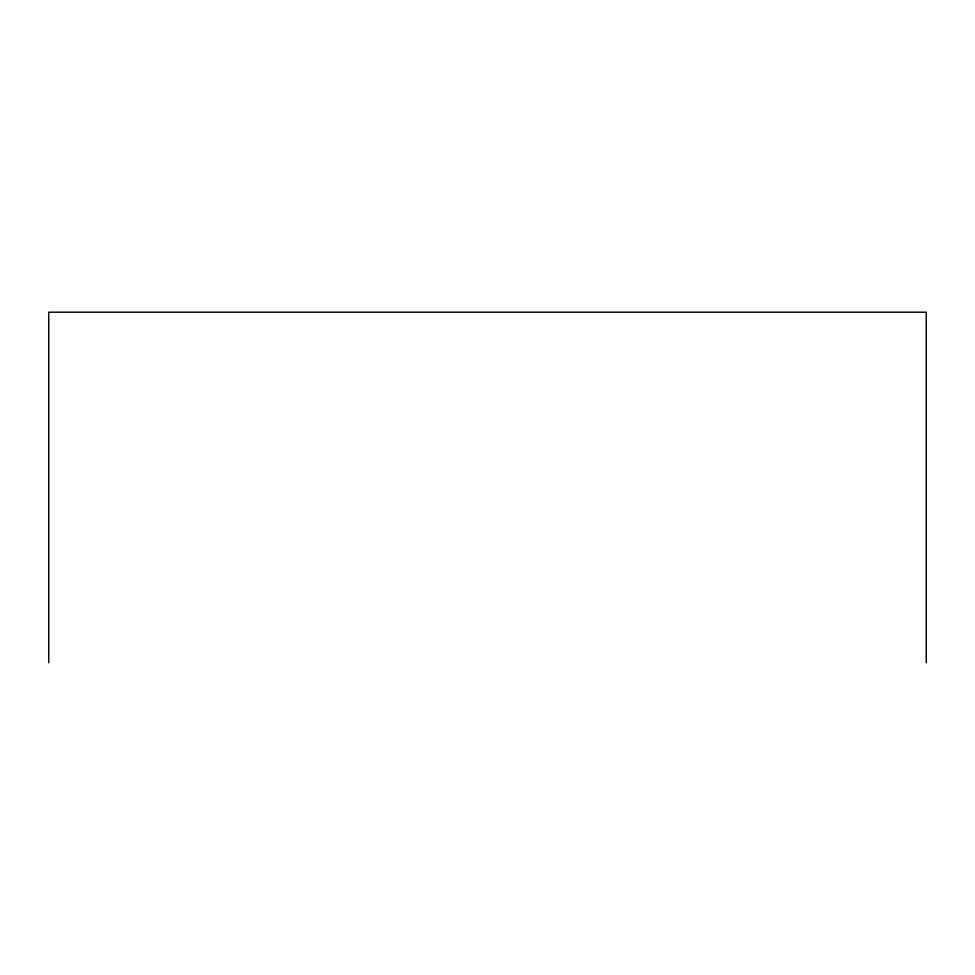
<?xml version="1.0" encoding="UTF-8"?>
<svg xmlns="http://www.w3.org/2000/svg" width="975" height="975" viewBox="0 0 975 975"><rect width="100%" height="100%" fill="white"/><g stroke="black" fill="none" stroke-linecap="round" stroke-linejoin="round"><path stroke-width="1.46" d="M926.25 662.805L926.25 312.195L48.75 312.195L48.75 662.805"/></g></svg>
